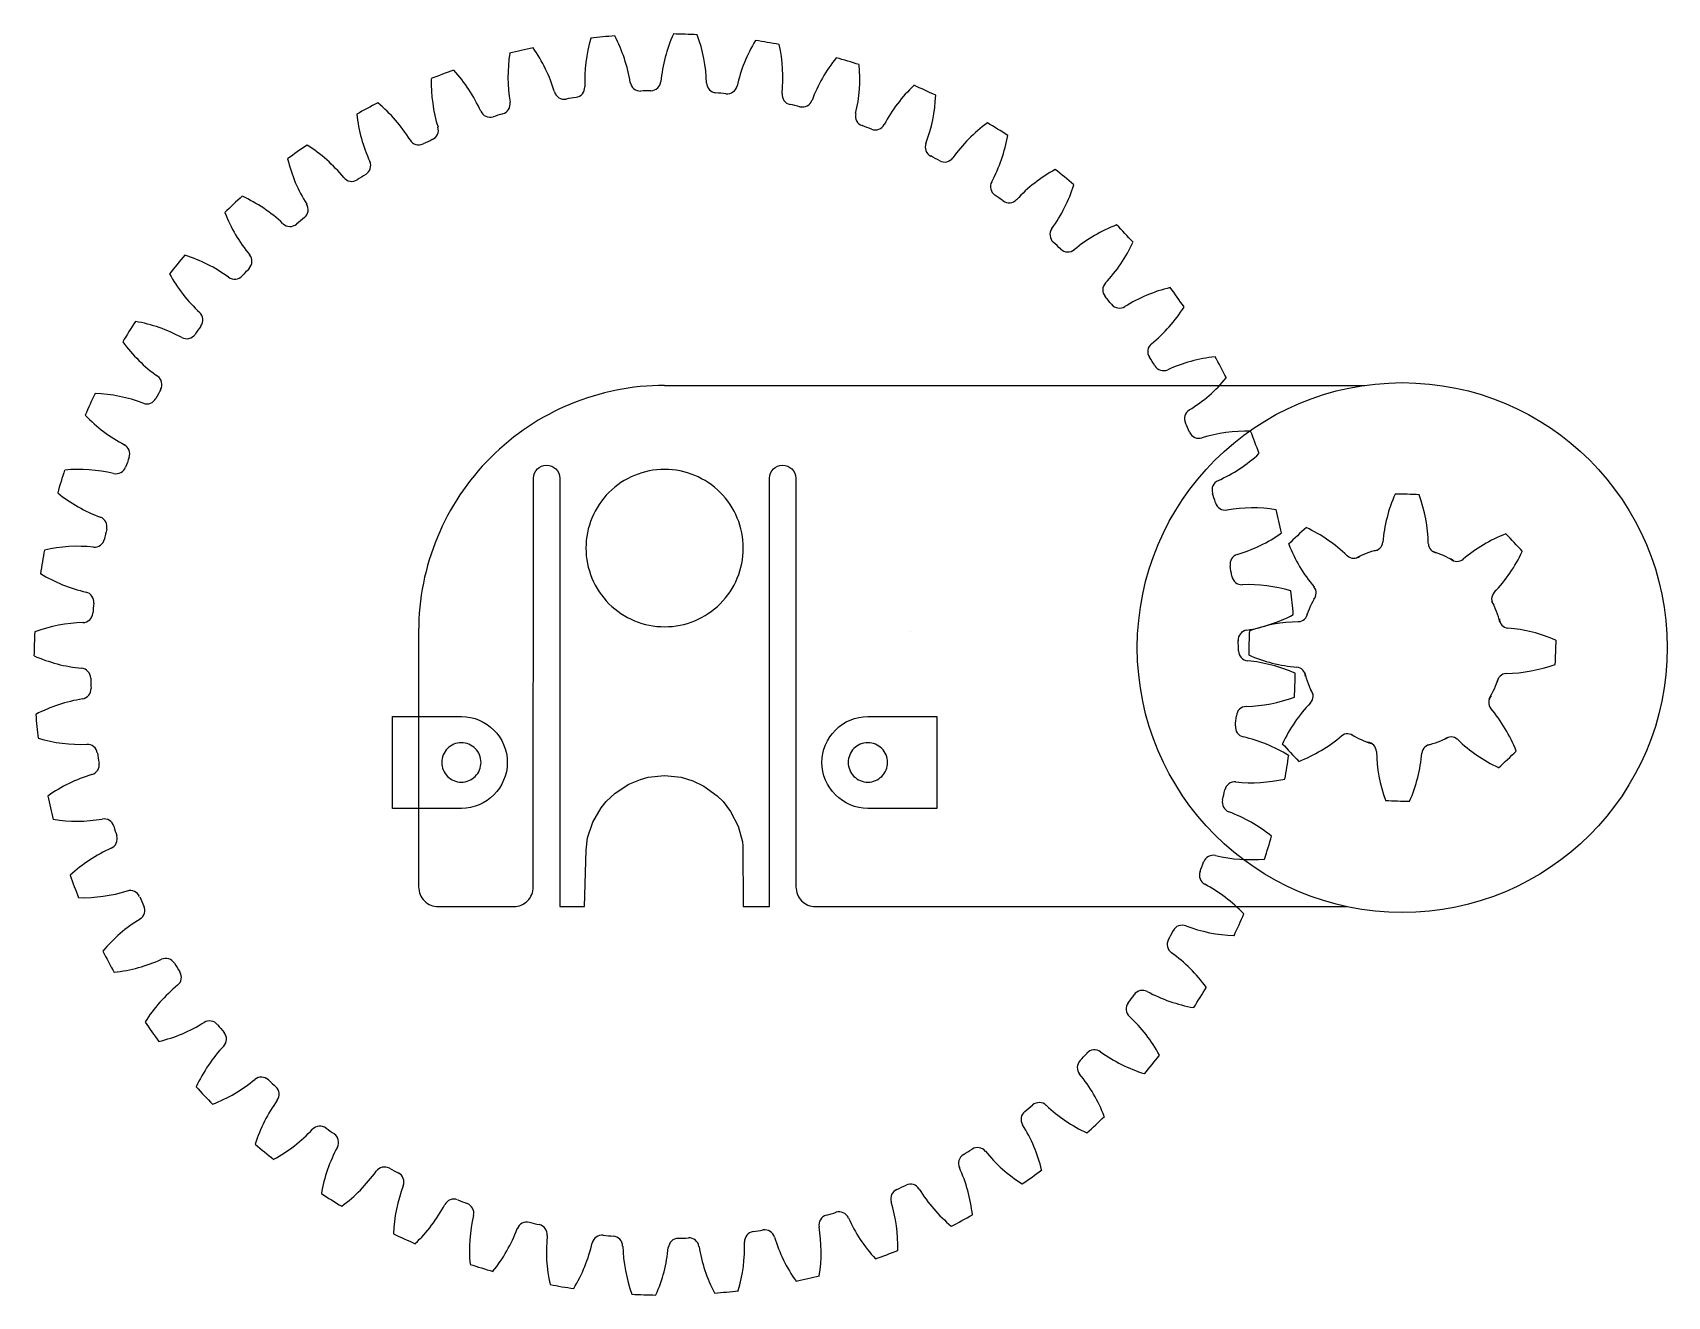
# Model space of a CAD drawing. Header units: millimetres. Extents: x 2988 to 3112, y 1670 to 1767.
import ezdxf

# ---------------------------------------------------------------- set-up
doc = ezdxf.new("R2010")
doc.units = ezdxf.units.MM
for name, color, linetype in [('HOL2', 5, 'Continuous'), ('INT3', 96, 'Continuous'), ('OTHER', 1, 'Continuous')]:
    doc.layers.add(name, color=color, linetype=linetype)

# ---------------------------------------------------------------- blocks, each defined once
blk = doc.blocks.new('*U2')
for centre, radius, start, end in [((9.78, -2.45), 11.54, 156.0241, 174.6784), ((-1.43, -45.85), 48.1, 87.0356, 89.2168), ((-9.77, -1.81), 11.54, 1.574, 20.2283), ((-2.49, -1.3), 0.78, 271.3702, 354.6784), ((2.55, -1.47), 0.78, 181.574, 264.8822)]:
    blk.add_arc(centre, radius, start, end)
blk = doc.blocks.new('*U3')
at = {"color": 0, "linetype": 'ByBlock', "lineweight": -2, "transparency": 16777216}
for p, rotation in [((3029.54, 1764.16), 7.499999999999964), ((3023.62, 1763.17), 15), ((3041.51, 1763.78), 352.5), ((3017.88, 1761.42), 22.49999999999999), ((3047.36, 1762.43), 344.9999999999999), ((3052.97, 1760.32), 337.4999999999999), ((3012.42, 1758.93), 29.99999999999998), ((3058.27, 1757.5), 329.9999999999999), ((3007.33, 1755.76), 37.49999999999998), ((3063.15, 1754.02), 322.5), ((3002.7, 1751.94), 45.00000000000001), ((3067.54, 1749.92), 315.0000000000001), ((2998.6, 1747.56), 52.49999999999999), ((3071.35, 1745.29), 307.5), ((2995.11, 1742.67), 60.00000000000001), ((3074.53, 1740.2), 299.9999999999999), ((2992.29, 1737.38), 67.5), ((3077.02, 1734.74), 292.5000000000001), ((2990.19, 1731.76), 74.99999999999999), ((3078.77, 1729), 285), ((2988.84, 1725.91), 82.49999999999999), ((3079.75, 1723.08), 277.5000000000001), ((2988.26, 1719.94), 89.99999999999997), ((3079.96, 1717.08), 270), ((2988.46, 1713.94), 97.50000000000001), ((3079.38, 1711.11), 262.4999999999999), ((2989.45, 1708.02), 105), ((3078.03, 1705.26), 255), ((2991.2, 1702.29), 112.5), ((3075.92, 1699.64), 247.4999999999999), ((2993.69, 1696.82), 120), ((3073.1, 1694.35), 240), ((2996.86, 1691.73), 127.5), ((3069.61, 1689.47), 232.4999999999999), ((3000.68, 1687.1), 135), ((3065.52, 1685.08), 224.9999999999999), ((3005.06, 1683.01), 142.5), ((3060.89, 1681.27), 217.5), ((3009.94, 1679.52), 150), ((3055.8, 1678.09), 210), ((3015.24, 1676.7), 157.5), ((3050.33, 1675.6), 202.5), ((3020.86, 1674.59), 165), ((3026.71, 1673.24), 172.5), ((3044.59, 1673.85), 195), ((3032.68, 1672.66), 180), ((3038.68, 1672.87), 187.5)]:
    blk.add_blockref('*U2', p, dxfattribs=dict(at, rotation=rotation))
blk.add_blockref('*U2', (3035.54, 1764.36), dxfattribs=at)
blk = doc.blocks.new('*U8')
for centre, radius, start, end in [((9.79, -2.39), 11.54, 156.3505, 175.2097), ((-1.43, -45.85), 48.1, 87.0216, 89.2308), ((-9.79, -1.75), 11.54, 1.0427, 19.9019), ((-2.43, -1.36), 0.72, 271.289, 355.2097), ((2.48, -1.53), 0.72, 181.0427, 264.9634)]:
    blk.add_arc(centre, radius, start, end)
blk = doc.blocks.new('*U9')
at = {"color": 0, "linetype": 'ByBlock', "lineweight": -2, "transparency": 16777216}
blk.add_blockref('*U8', (3277.97, 1740.25), dxfattribs=at)
for p, rotation in [((3271.21, 1737.64), 45), ((3284.6, 1737.32), 315), ((3268.27, 1731), 90), ((3287.22, 1730.56), 270), ((3270.89, 1724.24), 135), ((3284.29, 1723.92), 225), ((3277.52, 1721.31), 180)]:
    blk.add_blockref('*U8', p, dxfattribs=dict(at, rotation=rotation))

msp = doc.modelspace()

# ---------------------------------------------------------------- linework, layer by layer
for centre, radius, start, end in [((3035.96, 1718.51), 43.78, 98.8702, 99.8822), ((3035.96, 1718.51), 43.78, 91.3702, 92.3822), ((3035.96, 1718.51), 43.78, 83.8702, 84.8822), ((3035.96, 1718.51), 43.78, 106.3702, 107.3822), ((3035.96, 1718.51), 43.78, 76.3702, 77.3822), ((3035.96, 1718.51), 43.78, 68.8702, 69.8822), ((3035.96, 1718.51), 43.78, 113.8702, 114.8822), ((3035.96, 1718.51), 43.78, 61.3702, 62.3822), ((3035.96, 1718.51), 43.78, 121.3702, 122.3822), ((3035.96, 1718.51), 43.78, 53.8702, 54.8822), ((3035.96, 1718.51), 43.78, 128.8702, 129.8822), ((3035.96, 1718.51), 43.78, 46.3702, 47.3822), ((3035.96, 1718.51), 43.78, 136.3702, 137.3822), ((3035.96, 1718.51), 43.78, 38.8702, 39.8822), ((3035.96, 1718.51), 43.78, 143.8702, 144.8822), ((3035.96, 1718.51), 43.78, 31.3702, 32.3822), ((3035.96, 1718.51), 43.78, 151.3702, 152.3822), ((3035.96, 1718.51), 43.78, 23.8702, 24.8822), ((3035.96, 1718.51), 43.78, 158.8702, 159.8822), ((3035.96, 1718.51), 43.78, 16.3702, 17.3822), ((3035.96, 1718.51), 43.78, 166.3702, 167.3822), ((3092.22, 1719.8), 7.69, 104.5237, 117.2946), ((3092.22, 1719.8), 7.69, 59.5237, 72.2946), ((3035.96, 1718.51), 43.78, 8.8702, 9.8822), ((3035.96, 1718.51), 43.78, 173.8702, 174.8822), ((3092.22, 1719.8), 7.69, 149.5237, 162.2946), ((3092.22, 1719.8), 7.69, 14.5237, 27.2946), ((3035.96, 1718.51), 43.78, 1.3702, 2.3822), ((3035.96, 1718.51), 43.78, 181.3702, 182.3822), ((3092.22, 1719.8), 7.69, 194.5237, 207.2946), ((3092.22, 1719.8), 7.69, 329.5237, 342.2946), ((3035.96, 1718.51), 43.78, 353.8702, 354.8822), ((3092.22, 1719.8), 7.69, 239.5237, 252.2946), ((3092.22, 1719.8), 7.69, 284.5237, 297.2946), ((3035.96, 1718.51), 43.78, 188.8702, 189.8822), ((3035.96, 1718.51), 43.78, 346.3702, 347.3822), ((3035.96, 1718.51), 43.78, 196.3702, 197.3822), ((3035.96, 1718.51), 43.78, 338.8702, 339.8822), ((3035.96, 1718.51), 43.78, 203.8702, 204.8822), ((3035.96, 1718.51), 43.78, 331.3702, 332.3822), ((3035.96, 1718.51), 43.78, 211.3702, 212.3822), ((3035.96, 1718.51), 43.78, 323.8702, 324.8822), ((3035.96, 1718.51), 43.78, 218.8702, 219.8822), ((3035.96, 1718.51), 43.78, 316.3702, 317.3822), ((3035.96, 1718.51), 43.78, 226.3702, 227.3822), ((3035.96, 1718.51), 43.78, 308.8702, 309.8822), ((3035.96, 1718.51), 43.78, 233.8702, 234.8822), ((3035.96, 1718.51), 43.78, 301.3702, 302.3822), ((3035.96, 1718.51), 43.78, 241.3702, 242.3822), ((3035.96, 1718.51), 43.78, 293.8702, 294.8822), ((3035.96, 1718.51), 43.78, 248.8702, 249.8822), ((3035.96, 1718.51), 43.78, 256.3702, 257.3822), ((3035.96, 1718.51), 43.78, 286.3702, 287.3822), ((3035.96, 1718.51), 43.78, 263.8702, 264.8822), ((3035.96, 1718.51), 43.78, 271.3702, 272.3822), ((3035.96, 1718.51), 43.78, 278.8702, 279.8822)]:
    msp.add_arc(centre, radius, start, end)
at = {"layer": 'HOL2'}
for points in [[(3020.46, 1712.54, 0.414214), (3018.96, 1711.04, 0.414214), (3020.46, 1709.54, 0.414214), (3021.96, 1711.04, 0.414214)], [(3051.46, 1712.54, 0.414214), (3049.96, 1711.04, 0.414214), (3051.46, 1709.54, 0.414214), (3052.96, 1711.04, 0.414214)]]:
    msp.add_lwpolyline(points, format="xyb", close=True, dxfattribs=at)
at = {"layer": 'INT3'}
msp.add_lwpolyline([(3035.96, 1733.39, 0.414214), (3029.96, 1727.39, 0.414214), (3035.96, 1721.39, 0.414214), (3041.96, 1727.39, 0.414214)], format="xyb", close=True, dxfattribs=at)
at = {"layer": 'OTHER'}
for p, q in [((3035.96, 1739.8), (3089.35, 1739.8)), ((3053.22, 1700.04), (3088, 1700.04))]:
    msp.add_line(p, q, dxfattribs=at)
msp.add_lwpolyline([(3035.96, 1739.8, 0.414214), (3017.2, 1721.04), (3017.2, 1714.54), (3017.2, 1707.54), (3017.2, 1701.54, 0.414214), (3018.7, 1700.04), (3024.46, 1700.04, 0.414214), (3025.94, 1701.54), (3025.96, 1732.72, -1), (3027.96, 1732.72), (3027.96, 1700.04), (3029.86, 1700.04), (3029.97, 1704.36), (3030.09, 1705.29), (3030.48, 1706.48), (3031.11, 1707.57), (3031.5, 1708.06), (3032.18, 1708.7), (3033.24, 1709.39), (3034.11, 1709.75), (3034.71, 1709.91), (3035.96, 1710.04), (3037.21, 1709.91), (3038.11, 1709.64), (3038.96, 1709.24), (3039.97, 1708.5), (3040.42, 1708.06), (3040.99, 1707.31), (3041.56, 1706.19), (3041.89, 1704.98), (3041.93, 1704.67), (3041.96, 1700.04), (3043.96, 1700.04), (3043.96, 1732.72, -1), (3045.96, 1732.72), (3045.98, 1701.55, 0.414214), (3047.46, 1700.04), (3053.22, 1700.04)], format="xyb", dxfattribs=at)
msp.add_lwpolyline([(3054.72, 1721.04), (3054.72, 1721.04)], close=True, dxfattribs=at)
for points in [[(3017.2, 1707.54), (3015.2, 1707.54), (3015.2, 1714.54), (3017.2, 1714.54), (3020.46, 1714.54, -1), (3020.46, 1707.54)], [(3054.72, 1707.54), (3051.46, 1707.54, -0.414214), (3047.96, 1711.04, -0.414214), (3051.46, 1714.54), (3054.72, 1714.54), (3056.72, 1714.54), (3056.72, 1707.54)]]:
    msp.add_lwpolyline(points, format="xyb", close=True, dxfattribs=at)
msp.add_circle((3092.22, 1719.8), 20.21, dxfattribs=at)

# ---------------------------------------------------------------- block references
for name, p in [('*U3', (1.85, 0)), ('*U9', (-185.52, -10.98))]:
    msp.add_blockref(name, p)

doc.saveas('drawing.dxf')
